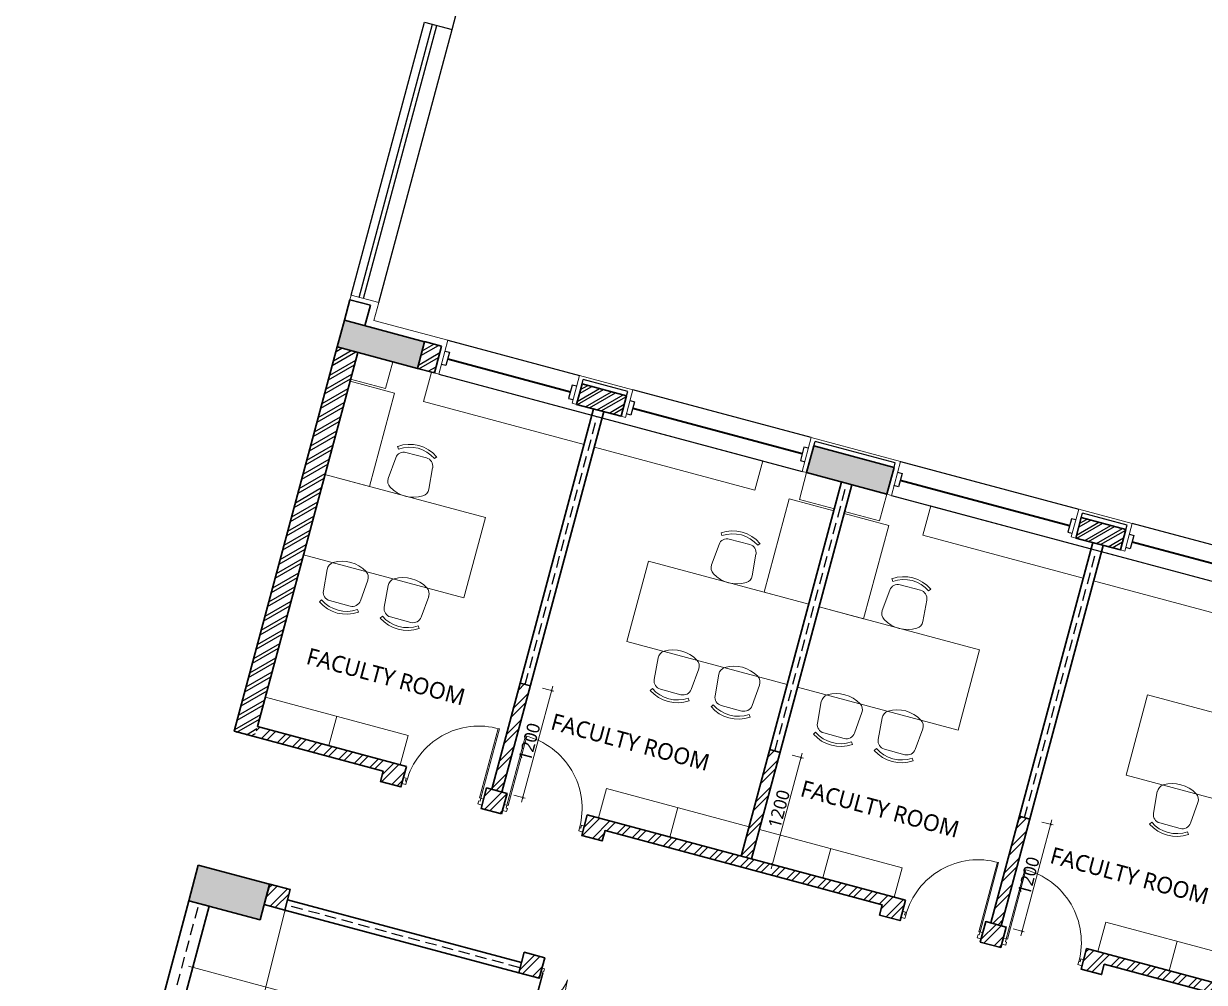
# Model space of a CAD drawing. Header units: millimetres. Extents: x 897770 to 1185420, y -692043 to -233237.
# Drawn here: x 935317 to 948110, y -439405 to -429012 of the extents above; entities that cross this region are included whole.
import ezdxf

# ---------------------------------------------------------------- set-up
doc = ezdxf.new("R2010")
doc.units = ezdxf.units.MM
doc.header["$MEASUREMENT"] = 0
doc.header["$PDMODE"] = 67
doc.linetypes.add('HIDDEN', pattern=[0.375, 0.25, -0.125])
doc.layers.get('Defpoints').update_dxf_attribs({"color": 6})
for name, color, linetype in [('A-Anno Tags', 6, 'Continuous'), ('A-Elevation', 4, 'Continuous'), ('A-Steps', 3, 'Continuous'), ('A-Wall Patt', 8, 'Continuous'), ('A-Window', 4, 'Continuous'), ('S-Conc Patt', 9, 'Continuous')]:
    doc.layers.add(name, color=color, linetype=linetype)
for name, color, linetype, lineweight in [('A-Detail Lines', 8, 'Continuous', 25), ('A-Door', 4, 'Continuous', 9), ('A-DTLS-Elevation', 4, 'Continuous', 25), ('A-Wall Sec', 1, 'Continuous', 30), ('A-WIN', 5, 'Continuous', 25), ('Dim', 254, 'Continuous', 13), ('ele l', 6, 'Continuous', 15), ('Fire pipe', 80, 'Continuous', 15), ('frntr', 32, 'Continuous', 13), ('I-Furniture', 34, 'Continuous', 13), ('P-SANR-FIXT', 6, 'Continuous', 9), ('S-Concrete', 40, 'Continuous', 30), ('ST CLADDING PLAN', 6, 'Continuous', 9), ('text', 7, 'Continuous', 5)]:
    doc.layers.add(name, color=color, linetype=linetype, lineweight=lineweight)
doc.styles.get("Standard").update_dxf_attribs({"font": 'trebuc.ttf'})
doc.dimstyles.new('IIITD_WD_M @ 50', dxfattribs={"dimscale": 50, "dimtxt": 2, "dimasz": 0.5, "dimexe": 0.5, "dimexo": 0.25, "dimgap": 0.3, "dimtad": 1, "dimdec": 0, "dimrnd": 1, "dimzin": 0, "dimdsep": 46, "dimtxsty": 'Standard', "dimblk": 'ARCHTICK', "dimcen": 0.2, "dimdle": 1, "dimclrd": 8, "dimclre": 9, "dimadec": 0, "dimazin": 0, "dimtfac": 1, "dimtdec": 0, "dimtofl": 0, "dimtmove": 0, "dimatfit": 0, "dimfxl": 1, "dimtolj": 1, "dimtzin": 0, "dimlwd": -1, "dimlwe": -1, "dimarcsym": 0})
pattern_1 = [(45, (-323.28, 71122.09), (-106.066017, 106.066017), []), (45, (-252.57, 71122.09), (-106.066017, 106.066017), [])]

# ---------------------------------------------------------------- blocks, each defined once
blk = doc.blocks.new('block rt')
at = {"layer": 'S-Conc Patt'}
for points in [[(838855, -275217), (838932, -274927), (838063, -274694), (837985, -274984)], [(843940, -276579), (844018, -276289), (843149, -276057), (843071, -276346)], [(836480, -280600), (836377, -280987), (837150, -281194), (837253, -280807)]]:
    blk.add_hatch(color=256, dxfattribs=at).paths.add_polyline_path(points)
at = {"layer": 'S-Concrete'}
for points in [[(838063, -274694), (837985, -274984), (838855, -275217), (838932, -274927)], [(843149, -276057), (843071, -276346), (843940, -276579), (844018, -276289)]]:
    blk.add_lwpolyline(points, close=True, dxfattribs=at)
at = {"layer": 'S-Concrete', "elevation": 0}
blk.add_lwpolyline([(836480, -280600), (836377, -280987), (837150, -281194), (837253, -280807)], close=True, dxfattribs=at)
blk = doc.blocks.new('block rt lft')
at = {"color": 6}
blk.add_blockref('block rt', (0, 0), dxfattribs=at)
blk = doc.blocks.new('ERGEWGRWR')
at = {"layer": 'A-Wall Patt'}
h = blk.add_hatch(dxfattribs=at)
h.set_pattern_fill('ANSI32', color=256, scale=250, style=0)
h.set_pattern_definition([(45, (5600, 500), (-66.291261, 66.291261), []), (45, (5644.19, 500), (-66.291261, 66.291261), [])])
h.paths.add_polyline_path([(918968, -353681), (918968, -353911), (919468, -353911), (919468, -353681)])
at = {"layer": 'A-Detail Lines'}
for p, q in [((919468, -353631, 0), (918968, -353631, 0)), ((918968, -353681, 0), (918968, -353631, 0)), ((919468, -353681, 0), (919468, -353631, 0))]:
    blk.add_line(p, q, dxfattribs=at)
at = {"layer": 'A-Wall Sec', "elevation": 0}
blk.add_lwpolyline([(918968, -353911), (918968, -353681), (919468, -353681), (919468, -353911)], close=True, dxfattribs=at)
blk.add_lwpolyline([(918968, -353911), (918968, -353681), (919468, -353681), (919468, -353911)], close=True, dxfattribs=at)
at = {"layer": 'A-WIN', "color": 2, "lineweight": 40}
blk.add_line((921468, -353796), (919568, -353796, 0), dxfattribs=at)
at = {"layer": 'A-WIN', "color": 2, "lineweight": 40, "elevation": 0}
blk.add_lwpolyline([(916968, -353796), (918868, -353796)], dxfattribs=at)
blk.add_lwpolyline([(916968, -353796), (918868, -353796)], dxfattribs=at)
at = {"layer": 'A-Window'}
for p, q in [((921518, -353601, 0), (919518, -353601, 0)), ((916918, -353981, 0), (921518, -353981))]:
    blk.add_line(p, q, dxfattribs=at)
at = {"layer": 'A-Window', "elevation": 0}
for points in [[(916918, -353601), (918918, -353601)], [(916918, -353721), (916968, -353721), (916968, -353871), (916918, -353871)], [(918918, -353721), (918868, -353721), (918868, -353871), (918918, -353871)], [(919518, -353721), (919568, -353721), (919568, -353871), (919518, -353871)], [(921518, -353721), (921468, -353721), (921468, -353871), (921518, -353871)]]:
    blk.add_lwpolyline(points, dxfattribs=at)
at = {"layer": 'ST CLADDING PLAN'}
for p, q in [((916918, -353981), (916918, -353601)), ((918918, -353911, 0), (918918, -353601, 0)), ((919518, -353601, 0), (918918, -353601, 0)), ((919518, -353911, 0), (919518, -353601, 0)), ((921518, -353981, 0), (921518, -353601, 0)), ((916918, -353981, 0), (916868, -353981)), ((918918, -353911, 0), (918968, -353911, 0)), ((919518, -353911, 0), (919468, -353911, 0)), ((921518, -353981), (921568, -353981))]:
    blk.add_line(p, q, dxfattribs=at)
blk = doc.blocks.new('ERGWERGWRWRG')
at = {"layer": 'A-Wall Patt'}
h = blk.add_hatch(dxfattribs=at)
h.set_pattern_fill('ANSI32', color=256, scale=250, style=0)
h.set_pattern_definition([(45, (2e-08, 500), (-66.291261, 66.291261), []), (45, (44.19, 500), (-66.291261, 66.291261), [])])
h.paths.add_polyline_path([(913368, -353681), (913368, -353911), (913868, -353911), (913868, -353681)])
at = {"layer": 'A-Detail Lines'}
for p, q in [((913868, -353631, 0), (913368, -353631, 0)), ((913368, -353681, 0), (913368, -353631, 0)), ((913868, -353681, 0), (913868, -353631, 0))]:
    blk.add_line(p, q, dxfattribs=at)
at = {"layer": 'A-Wall Sec', "elevation": 0}
blk.add_lwpolyline([(913368, -353911), (913368, -353681), (913868, -353681), (913868, -353911)], close=True, dxfattribs=at)
blk.add_lwpolyline([(913368, -353911), (913368, -353681), (913868, -353681), (913868, -353911)], close=True, dxfattribs=at)
at = {"layer": 'A-WIN', "color": 2, "lineweight": 40}
blk.add_line((915868, -353796), (913968, -353796, 0), dxfattribs=at)
at = {"layer": 'A-WIN', "color": 2, "lineweight": 40, "elevation": 0}
blk.add_lwpolyline([(911893, -353796), (913268, -353796)], dxfattribs=at)
blk.add_lwpolyline([(911893, -353796), (913268, -353796)], dxfattribs=at)
at = {"layer": 'A-Window'}
for p, q in [((915918, -353601, 0), (913918, -353601, 0)), ((911843, -353981, 0), (915918, -353981))]:
    blk.add_line(p, q, dxfattribs=at)
at = {"layer": 'A-Window', "elevation": 0}
for points in [[(911843, -353601), (913318, -353601)], [(911843, -353721), (911893, -353721), (911893, -353871), (911843, -353871)], [(913318, -353721), (913268, -353721), (913268, -353871), (913318, -353871)], [(913918, -353721), (913968, -353721), (913968, -353871), (913918, -353871)], [(915918, -353721), (915868, -353721), (915868, -353871), (915918, -353871)]]:
    blk.add_lwpolyline(points, dxfattribs=at)
at = {"layer": 'ST CLADDING PLAN'}
for p, q in [((911843, -353981), (911843, -353601)), ((913318, -353911, 0), (913318, -353601, 0)), ((913918, -353601, 0), (913318, -353601, 0)), ((913918, -353911, 0), (913918, -353601, 0)), ((915918, -353981, 0), (915918, -353601, 0)), ((911843, -353981, 0), (911793, -353981)), ((913318, -353911, 0), (913368, -353911, 0)), ((913918, -353911, 0), (913868, -353911, 0)), ((915918, -353981), (915968, -353981))]:
    blk.add_line(p, q, dxfattribs=at)
blk = doc.blocks.new('EWRGWHGWR')
at = {"layer": 'A-Door'}
for name, rotation in [('ERGWERGWRWRG', 344.9999999774988), ('ERGEWGRWR', 344.9999999829265)]:
    blk.add_blockref(name, (150984, 223188, 0), dxfattribs=dict(at, rotation=rotation))
blk = doc.blocks.new('ddfdfdf')
at = {"layer": 'A-Wall Patt'}
h = blk.add_hatch(dxfattribs=at)
h.set_pattern_fill('ANSI32', color=256, scale=300, angle=345, style=0)
h.paths.add_polyline_path([(940169, -354431), (939985, -354381), (939908, -354671), (940091, -354720)])
for p, q in [((944202, -355511), (944215, -355463, 0)), ((945084, -355696), (944215, -355463, 0)), ((945071, -355744), (945084, -355696))]:
    blk.add_line(p, q, dxfattribs=at)
at = {"layer": 'A-Wall Sec', "lineweight": 35}
for p, q in [((939985, -354381, 0), (940169, -354431, 0)), ((940169, -354431, 0), (940091, -354720, 0)), ((940091, -354720, 0), (939908, -354671, 0))]:
    blk.add_line(p, q, dxfattribs=at)
at = {"layer": 'ST CLADDING PLAN'}
blk.add_line((945140, -355680), (944174, -355421, 0), dxfattribs=at)
at = {"layer": 'A-Door'}
blk.add_blockref('EWRGWHGWR', (0, 0), dxfattribs=at)
blk = doc.blocks.new('ABL_Door_S - 1000 x 2100-11-3 Second Floor Lvl')
at = {"layer": 'A-Door'}
blk.add_arc((-450, -2.5), 900, 269.04503, 0, dxfattribs=at)
at = {"layer": 'ele l'}
for p, q in [((-500, 37.5), (-450, 37.5)), ((-500, -37.5), (-500, 37.5)), ((-450, 37.5), (-450, -2.5)), ((450, 37.5), (450, -2.5)), ((500, 37.5), (450, 37.5)), ((500, -37.5), (500, 37.5)), ((-500, -37.5), (-465, -37.5)), ((-465, -2.5), (-450, -2.5)), ((-465, -37.5), (-465, -2.5)), ((-465, -37.5), (-465, -902.4)), ((-450, -37.5), (-465, -37.5)), ((-450, -37.5), (-450, -902.5)), ((465, -2.5), (450, -2.5)), ((465, -37.5), (465, -2.5)), ((500, -37.5), (465, -37.5))]:
    blk.add_line(p, q, dxfattribs=at)
blk = doc.blocks.new('A$C3CEC27A9')
at = {"layer": 'A-Detail Lines', "lineweight": 18}
for centre, radius, start, end in [((-1181, -51), 880, 270, 0), ((-21, -51), 280, 180, 270)]:
    blk.add_arc(centre, radius, start, end, dxfattribs=at)
at = {"layer": 'A-Door', "lineweight": 18}
for p, q in [((-1181, -51), (-1181, -931)), ((-1181, -51), (-1166, -51)), ((-1166, -51), (-1166, -931)), ((-30, -51), (-30, -331)), ((-30, -51), (-21, -51)), ((-21, -51), (-21, -331))]:
    blk.add_line(p, q, dxfattribs=at)
at = {"layer": 'A-Door'}
for points in [[(-1181, -51), (-1181, -31), (-1171, -31), (-1171, -1), (-1201, -1), (-1201, -51), (-1181, -51)], [(-21, -51), (-21, -31), (-31, -31), (-31, -1), (-1, -1), (-1, -51), (-21, -51)]]:
    blk.add_lwpolyline(points, dxfattribs=at)
blk = doc.blocks.new('chair1')
at = {"layer": 'frntr'}
for p, q in [((-320, 228), (-84, 207)), ((16, 201), (42, 219)), ((1, 115), (1, -115)), ((-320, -228), (-84, -207)), ((16, -201), (42, -219))]:
    blk.add_line(p, q, dxfattribs=at)
for centre, radius, start, end in [((-108, 0), 351, 148.407, 211.593), ((-328, 135), 92.9, 85.0303, 148.407), ((-92, 115), 92.9, 0, 85.0303), ((-278, 0), 356, 325.6197, 34.3803), ((-278, 0), 387, 325.6197, 34.3803), ((-92, -115), 92.9, 274.9697, 0), ((-328, -135), 92.9, 211.593, 274.9697)]:
    blk.add_arc(centre, radius, start, end, dxfattribs=at)
blk = doc.blocks.new('_ArchTick')
at = {"color": 0, "linetype": 'ByBlock', "const_width": 0.15}
blk.add_lwpolyline([(-0.5, -0.5), (0.5, 0.5)], dxfattribs=at)
blk = doc.blocks.new('*D837')
at = {"layer": 'Defpoints', "color": 0, "transparency": 16777216}
for p in [(946219, -437632, 0), (946446, -437692), (945909, -438791, 0)]:
    blk.add_point(p, dxfattribs=at)
at = {"layer": 'Dim', "color": 8, "transparency": 16777216}
blk.add_line((946122, -438900), (946459, -437644), dxfattribs=at)
at = {"layer": 'Dim', "color": 9, "transparency": 16777216}
for p, q in [((946349, -437667), (946470, -437699)), ((946039, -438826), (946159, -438858))]:
    blk.add_line(p, q, dxfattribs=at)
at = {"layer": 'Dim', "color": 8, "transparency": 16777216, "xscale": 25, "yscale": 25, "zscale": 25}
for p, rotation in [((946446, -437692), 74.99999659109035), ((946135, -438852), 254.9999965910904)]:
    blk.add_blockref('_ArchTick', p, dxfattribs=dict(at, rotation=rotation))
at = {"layer": 'Dim', "color": 0, "transparency": 16777216, "insert": (946207, -438250), "char_height": 140, "attachment_point": 5, "rotation": 75}
blk.add_mtext('\\A1;1200', dxfattribs=at)
blk = doc.blocks.new('*D838')
at = {"layer": 'Defpoints', "color": 0, "transparency": 16777216}
for p in [(943514, -436907, 0), (943741, -436968), (943204, -438066, 0)]:
    blk.add_point(p, dxfattribs=at)
at = {"layer": 'Dim', "color": 8, "transparency": 16777216}
blk.add_line((943418, -438175), (943754, -436919), dxfattribs=at)
at = {"layer": 'Dim', "color": 9, "transparency": 16777216}
for p, q in [((943644, -436942), (943765, -436974)), ((943334, -438101), (943455, -438133))]:
    blk.add_line(p, q, dxfattribs=at)
at = {"layer": 'Dim', "color": 8, "transparency": 16777216, "xscale": 25, "yscale": 25, "zscale": 25}
for p, rotation in [((943741, -436968), 74.99999659107425), ((943430, -438127), 254.9999965910743)]:
    blk.add_blockref('_ArchTick', p, dxfattribs=dict(at, rotation=rotation))
at = {"layer": 'Dim', "color": 0, "transparency": 16777216, "insert": (943502, -437525), "char_height": 140, "attachment_point": 5, "rotation": 75}
blk.add_mtext('\\A1;1200', dxfattribs=at)
blk = doc.blocks.new('*D839')
at = {"layer": 'Defpoints', "color": 0, "transparency": 16777216}
for p in [(940810, -436182, 0), (941037, -436243), (940499, -437341, 0)]:
    blk.add_point(p, dxfattribs=at)
at = {"layer": 'Dim', "color": 8, "transparency": 16777216}
blk.add_line((940713, -437450), (941050, -436195), dxfattribs=at)
at = {"layer": 'Dim', "color": 9, "transparency": 16777216}
for p, q in [((940940, -436217), (941061, -436250)), ((940630, -437376), (940750, -437409))]:
    blk.add_line(p, q, dxfattribs=at)
at = {"layer": 'Dim', "color": 8, "transparency": 16777216, "xscale": 25, "yscale": 25, "zscale": 25}
for p, rotation in [((941037, -436243), 74.99999659107819), ((940726, -437402), 254.9999965910782)]:
    blk.add_blockref('_ArchTick', p, dxfattribs=dict(at, rotation=rotation))
at = {"layer": 'Dim', "color": 0, "transparency": 16777216, "insert": (940798, -436800), "char_height": 140, "attachment_point": 5, "rotation": 75}
blk.add_mtext('\\A1;1200', dxfattribs=at)
blk = doc.blocks.new('*D1931')
at = {"layer": 'Defpoints', "color": 0, "transparency": 16777216}
for p in [(938146, -438622, 0), (936418, -445494, 0), (936424, -445496)]:
    blk.add_point(p, dxfattribs=at)
at = {"layer": 'P-SANR-FIXT', "color": 8, "transparency": 16777216}
blk.add_line((938163, -438575), (936411, -445544), dxfattribs=at)
at = {"layer": 'P-SANR-FIXT', "color": 9, "transparency": 16777216}
for p, q in [((938151, -438624), (938175, -438630)), ((936424, -445496), (936448, -445502))]:
    blk.add_line(p, q, dxfattribs=at)
at = {"layer": 'P-SANR-FIXT', "color": 8, "transparency": 16777216, "xscale": 25, "yscale": 25, "zscale": 25}
for p, rotation in [((938151, -438624), 75.88948824416889), ((936424, -445496), 255.8894882441689)]:
    blk.add_blockref('_ArchTick', p, dxfattribs=dict(at, rotation=rotation))
at = {"layer": 'P-SANR-FIXT', "color": 0, "transparency": 16777216, "insert": (937223, -442044), "char_height": 100, "attachment_point": 5, "rotation": 75.8895}
blk.add_mtext('\\A1;7086', dxfattribs=at)
blk = doc.blocks.new('*D2648')
at = {"layer": 'Defpoints', "color": 0, "transparency": 16777216}
for p in [(937329, -438579, 0), (942571, -439984, 0), (942393, -440648)]:
    blk.add_point(p, dxfattribs=at)
at = {"layer": 'P-SANR-FIXT', "color": 9, "transparency": 16777216}
for p, q in [((937177, -439147), (937144, -439268)), ((942419, -440552), (942387, -440672))]:
    blk.add_line(p, q, dxfattribs=at)
at = {"layer": 'P-SANR-FIXT', "color": 8, "transparency": 16777216}
blk.add_line((937103, -439231), (942442, -440661), dxfattribs=at)
at = {"layer": 'P-SANR-FIXT', "color": 8, "transparency": 16777216, "xscale": 25, "yscale": 25, "zscale": 25}
for p, rotation in [((937151, -439243), 164.9988013461023), ((942393, -440648), 344.9988013461023)]:
    blk.add_blockref('_ArchTick', p, dxfattribs=dict(at, rotation=rotation))
at = {"layer": 'P-SANR-FIXT', "color": 0, "transparency": 16777216, "insert": (939789, -439882), "char_height": 100, "attachment_point": 5, "rotation": 344.9988}
blk.add_mtext('\\A1;5428', dxfattribs=at)

msp = doc.modelspace()

# ---------------------------------------------------------------- hatches: boundary and pattern name
at = {"layer": 'A-Wall Patt'}
h = msp.add_hatch(dxfattribs=at)
h.set_pattern_fill('ANSI32', color=256, scale=300, angle=345, style=0)
h.set_pattern_definition([(30, (938433.67, -432937.08), (-56.25, 97.428), []), (30, (938484.9, -432950.81), (-56.25, 97.428), [])])
h.paths.add_polyline_path([(938898.5, -432720.9), (938937.4, -432576.1), (938715.2, -432516.6), (938632, -432826.7), (938610.2, -432908.1), (938588.3, -432990.1), (938570.5, -433056.7), (938185.6, -434491.7), (937598.4, -436684.5), (937820.5, -436744)])
h = msp.add_hatch(dxfattribs=at)
h.set_pattern_fill('ANSI32', color=256, scale=400, style=0)
h.set_pattern_definition([(45, (-8113.72, 2173.44), (-106.066017, 106.066017), []), (45, (-8043.01, 2173.44), (-106.066017, 106.066017), [])])
h.paths.add_polyline_path([(940809.7, -436183.1), (940698.6, -436153.4), (940388.1, -437312.5), (940499.1, -437342.2)])
h = msp.add_hatch(dxfattribs=at)
h.set_pattern_fill('ANSI32', color=256, scale=400, style=0)
h.set_pattern_definition(pattern_1)
h.paths.add_polyline_path([(939463.7, -437064.2), (937850.6, -436631.9), (937820.8, -436743), (939211.8, -437115.7), (939182, -437226.8), (939404.2, -437286.3)])
h = msp.add_hatch(dxfattribs=at)
h.set_pattern_fill('ANSI32', color=256, scale=400, style=0)
h.set_pattern_definition([(45, (-5409.18, 1449.39), (-106.066017, 106.066017), []), (45, (-5338.47, 1449.39), (-106.066017, 106.066017), [])])
h.paths.add_polyline_path([(943514.2, -436907.2), (943403.1, -436877.5), (943092.6, -438036.5), (943203.7, -438066.3)])
h = msp.add_hatch(dxfattribs=at)
h.set_pattern_fill('ANSI32', color=256, scale=400, style=0)
h.set_pattern_definition(pattern_1)
h.paths.add_polyline_path([(940555.2, -437356.7), (940333, -437297.2), (940273.5, -437519.3), (940495.7, -437578.8), (940505.4, -437542.6), (940505.1, -437542.5), (940522.6, -437477.3), (940522.9, -437477.4)])
h = msp.add_hatch(dxfattribs=at)
h.set_pattern_fill('ANSI32', color=256, scale=400, style=0)
h.set_pattern_definition(pattern_1)
h.paths.add_polyline_path([(941424.2, -437589.5), (941391.9, -437710.2), (941391.9, -437710.2), (941374.4, -437775.4), (941374.4, -437775.4), (941364.7, -437811.6), (941586.9, -437871.2), (941616.6, -437760.1), (944620.7, -438565), (944590.9, -438676.1), (944813.1, -438735.6), (944872.6, -438513.5)])
h = msp.add_hatch(dxfattribs=at)
h.set_pattern_fill('ANSI32', color=256, scale=400, style=0)
h.paths.add_polyline_path([(946218.4, -437634.3), (946107.3, -437604.6), (945797.5, -438761.4), (945908.5, -438791.1)])
h = msp.add_hatch(dxfattribs=at)
h.set_pattern_fill('ANSI32', color=256, scale=400, style=0)
h.set_pattern_definition(pattern_1)
h.paths.add_polyline_path([(938205.1, -438400), (937982.9, -438340.5), (937923.4, -438562.7), (938145.5, -438622.2)])
h = msp.add_hatch(dxfattribs=at)
h.set_pattern_fill('ANSI32', color=256, scale=400, style=0)
h.set_pattern_definition(pattern_1)
h.paths.add_polyline_path([(945964.1, -438806), (945741.9, -438746.5), (945682.4, -438968.6), (945904.6, -439028.1)])
h = msp.add_hatch(dxfattribs=at)
h.set_pattern_fill('ANSI32', color=256, scale=400, style=0)
h.set_pattern_definition(pattern_1)
h.paths.add_polyline_path([(946833.4, -439038.9), (946773.9, -439261.1), (946996, -439320.6), (947025.8, -439209.5), (950029.9, -440014.4), (950000.1, -440125.5), (950222.3, -440185), (950281.8, -439962.8)])
h = msp.add_hatch(dxfattribs=at)
h.set_pattern_fill('ANSI32', color=256, scale=400, style=0)
h.set_pattern_definition(pattern_1)
h.paths.add_polyline_path([(940962.8, -439139), (940740.6, -439079.4), (940681.1, -439301.6), (940903.3, -439361.1), (940920.1, -439298.3), (940920.1, -439298.3), (940933, -439250.1), (940933, -439250.1)])

# ---------------------------------------------------------------- linework, layer by layer
at = {"layer": 'A-Anno Tags'}
for p, q in [((938952.2, -431979.6, 0), (939745.8, -429017.9, 0)), ((939000.5, -431992.6, 0), (939794.1, -429030.8, 0))]:
    msp.add_line(p, q, dxfattribs=at)
at = {"layer": 'A-DTLS-Elevation', "ltscale": 0.5}
for p, q in [((938865.3, -431956.4, 0), (939658.9, -428994.6, 0)), ((939164.8, -432036.6, 0), (939958.4, -429074.8, 0)), ((938792.8, -432226.8, 0), (938792.8, -432226.8, 0))]:
    msp.add_line(p, q, dxfattribs=at)
at = {"layer": 'A-Steps'}
for p, q in [((939958.4, -429074.8, 0), (940148.7, -428363.9, 0)), ((939658.9, -428994.6, 0), (939958.4, -429074.8, 0))]:
    msp.add_line(p, q, dxfattribs=at)
at = {"layer": 'A-Wall Sec', "lineweight": 35}
for p, q in [((938792.8, -432226.8), (938852.4, -432004.7, 0)), ((938852.4, -432004.7, 0), (939074.5, -432064.2, 0)), ((939015, -432286.3, 0), (939074.5, -432064.2, 0))]:
    msp.add_line(p, q, dxfattribs=at)
at = {"layer": 'A-Wall Sec'}
for p, q in [((941492.9, -433188.4, 0), (940388.3, -437312, 0)), ((941603.9, -433218.2, 0), (940499.3, -437341.7, 0)), ((944179.3, -433980.7, 0), (943092.6, -438036.5, 0)), ((944290.4, -434010.5, 0), (943203.7, -438066.3, 0)), ((945797.5, -438761.4, 0), (946902, -434637.8, 0)), ((945908.5, -438791.1, 0), (947013.1, -434667.5, 0)), ((940807.9, -436189.7, 0), (940696.8, -436160.1, 0)), ((943513, -436912, 0), (943401.9, -436882.3, 0)), ((946218.4, -437634.3, 0), (946107.3, -437604.6, 0)), ((943166.7, -438175.4, 0), (943070.1, -438149.5, 0)), ((943166.7, -438175.4, 0), (943070.1, -438149.5, 0)), ((935316.9, -445199.2), (937106.7, -438519.7, 0)), ((937328.8, -438579.2, 0), (937106.7, -438519.7, 0)), ((935539.1, -445258.7), (937328.8, -438579.2, 0)), ((944842.8, -438624.5, 0), (944842.8, -438624.5, 0))]:
    msp.add_line(p, q, dxfattribs=at)
at = {"layer": 'A-Wall Sec', "elevation": 0}
for points in [[(938715.2, -432516.6), (937598.7, -436683.5), (939211.8, -437115.7)], [(939463.7, -437064.2), (937850.6, -436631.9), (938937.4, -432576.1)], [(939463.7, -437064.2), (939404.2, -437286.3), (939182, -437226.8), (939211.8, -437115.7)], [(944872.6, -438513.5), (941424.2, -437589.5), (941364.7, -437811.6), (941586.9, -437871.2), (941616.6, -437760.1), (944620.7, -438565)], [(937923.4, -438562.7), (938145.5, -438622.2), (938205.1, -438400), (937982.9, -438340.5), (937923.4, -438562.7)], [(940681.1, -439301.6), (940681.1, -439301.6), (938145.5, -438622.2), (938175.3, -438511.1), (940710.9, -439190.5)], [(944872.6, -438513.5), (944813.1, -438735.6), (944590.9, -438676.1), (944620.7, -438565)], [(950281.8, -439962.8), (946833.4, -439038.9), (946773.9, -439261.1), (946996, -439320.6), (947025.8, -439209.5), (950029.9, -440014.4)], [(940681.1, -439301.6), (940903.3, -439361.1), (940962.8, -439139), (940740.6, -439079.4), (940681.1, -439301.6)]]:
    msp.add_lwpolyline(points, dxfattribs=at)
for points in [[(940495.7, -437578.8), (940273.5, -437519.3), (940333, -437297.2), (940555.2, -437356.7)], [(945904.6, -439028.1), (945682.4, -438968.6), (945741.9, -438746.5), (945964.1, -438806)]]:
    msp.add_lwpolyline(points, close=True, dxfattribs=at)
at = {"layer": 'A-Window', "linetype": 'HIDDEN', "ltscale": 500}
for p, q in [((940752.8, -436175, 0), (941530.7, -433271.6, 0)), ((943457.7, -436897.2, 0), (944235.2, -433995.7, 0)), ((946162.9, -437619.5, 0), (946939.8, -434720.4, 0)), ((935428, -445229), (937217.7, -438549.5, 0)), ((940696, -439246.1, 0), (938160.4, -438566.7, 0))]:
    msp.add_line(p, q, dxfattribs=at)
at = {"layer": 'Fire pipe', "elevation": 0}
for points in [[(938937.4, -432576.1), (938859.7, -432865.9), (939238.3, -432967.3), (939315.9, -432677.6), (938937.4, -432576.1)], [(943800.8, -433879.3), (943723.1, -434169.1), (944101.7, -434270.5), (944179.3, -433980.7), (943800.8, -433879.3)], [(944290.4, -434010.5), (944212.7, -434300.2), (944591.3, -434401.7), (944668.9, -434111.9), (944290.4, -434010.5)]]:
    msp.add_lwpolyline(points, dxfattribs=at)
at = {"layer": 'frntr', "elevation": 0}
for points in [[(939650.7, -433108.9), (941389.3, -433574.8), (941474.8, -433256), (939736, -432790.3), (939650.6, -433108.9)], [(938854.1, -432887.2), (938582.3, -433901.4), (939065.2, -434030.8), (939337, -433016.6), (938854, -432887.2)], [(941500.5, -433604.4), (943239.1, -434070.3), (943324.5, -433751.5), (941585.8, -433285.8), (941500.4, -433604.4)], [(943613, -434162.3), (943341.3, -435176.5), (943824.2, -435306), (944096, -434291.7), (943613, -434162.3)], [(944207.1, -434321.5), (943935.3, -435335.7), (944418.3, -435465.1), (944690, -434450.9), (944207.1, -434321.5)], [(945060, -434557.9), (946798.6, -435023.8), (946884, -434705), (945145.3, -434239.3), (945059.9, -434557.9)], [(946909.6, -435053.8), (948648.3, -435519.7), (948733.7, -435200.9), (946995, -434735.2), (946909.6, -435053.8)]]:
    msp.add_lwpolyline(points, dxfattribs=at)
for points in [[(940321, -434367.2), (938582.3, -433901.4), (938349.4, -434770.7), (940088, -435236.6)], [(942085.6, -434840.1), (943824.2, -435306), (943591.3, -436175.3), (941852.6, -435709.4)], [(945674, -435801.6), (943935.3, -435335.7), (943702.4, -436205.1), (945441.1, -436670.9)], [(947494.7, -436289.4), (949233.4, -436755.3), (949000.5, -437624.7), (947261.8, -437158.8)]]:
    msp.add_lwpolyline(points, close=True, dxfattribs=at)
at = {"layer": 'I-Furniture'}
for p, q in [((937936, -436313.5, 0), (939481.8, -436727.6, 0)), ((938709.1, -436520.6, 0), (938623.8, -436839, 0)), ((939481.8, -436727.6, 0), (939396.6, -437046.1, 0)), ((941632, -437303.8, 0), (941546.7, -437622.2, 0)), ((943177.9, -437718, 0), (941632, -437303.8, 0)), ((942404.8, -437510.9, 0), (942319.5, -437829.3, 0)), ((943289, -437747.8, 0), (944834.9, -438162, 0)), ((944062.1, -437954.9, 0), (943976.8, -438273.4, 0)), ((944834.9, -438162, 0), (944749.6, -438480.5, 0)), ((947041.2, -438753.2, 0), (946955.8, -439071.6, 0)), ((948587.1, -439167.4, 0), (947041.2, -438753.2, 0)), ((947814, -438960.2, 0), (947728.6, -439278.7, 0))]:
    msp.add_line(p, q, dxfattribs=at)
at = {"layer": 'ST CLADDING PLAN'}
for p, q in [((938852.4, -432004.7, 0), (938865.3, -431956.4, 0)), ((938865.3, -431956.4, 0), (939164.8, -432036.6, 0)), ((939164.8, -432036.6, 0), (939113, -432229.8)), ((939113, -432229.8), (939914.7, -432444.6, 0))]:
    msp.add_line(p, q, dxfattribs=at)

# ---------------------------------------------------------------- block references
at = {"color": 6}
msp.add_blockref('block rt lft', (100729.7, -157533), dxfattribs=at)
at = {"layer": 'A-Door'}
for p, xscale, yscale, zscale, rotation in [((939857.3, -437334, 0), 0.8999999999267343, 0.8999999999267343, 0.8999999999267343, 164.9999965900524), ((940948.5, -437626.4, 0), -0.9000000001666965, 0.9000000000232828, 0.9, 164.9999965903094), ((945266.2, -438783.3, 0), 0.8999999999267343, 0.8999999999267343, 0.8999999999267343, 164.9999965900524), ((946357.7, -439075.7, 0), -0.9000000001666965, 0.9000000000232828, 0.9, 164.9999965903094)]:
    msp.add_blockref('ABL_Door_S - 1000 x 2100-11-3 Second Floor Lvl', p, dxfattribs=dict(at, xscale=xscale, yscale=yscale, zscale=zscale, rotation=rotation))
at = {"layer": 'A-Door', "xscale": -1, "rotation": 344.9999949079885}
msp.add_blockref('A$C3CEC27A9', (940932.1, -439249.1, 0), dxfattribs=at)
at = {"layer": 'A-Elevation'}
msp.add_blockref('ddfdfdf', (-323.3, -78078.4), dxfattribs=at)
at = {"layer": 'I-Furniture', "xscale": -1}
for p, rotation in [((939570.3, -433691.2, 0), 255.0007115250589), ((938743.7, -435295.8, 0), 75.00071152505892), ((939402.5, -435472.3, 0), 75.00071152505892), ((944923.4, -435125.5, 0), 255.0007115250731), ((944096.7, -436730.2, 0), 75.00071152507306), ((944755.6, -436906.7, 0), 75.00071152507306)]:
    msp.add_blockref('chair1', p, dxfattribs=dict(at, rotation=rotation))
at = {"layer": 'I-Furniture'}
for p, rotation in [((943073.6, -434629.9, 0), 74.99928164805355), ((942328.4, -436256.3, 0), 254.9992816480536), ((942987.2, -436432.9, 0), 254.9992816480536), ((947737.6, -437705.7, 0), 254.9992816480652)]:
    msp.add_blockref('chair1', p, dxfattribs=dict(at, rotation=rotation))

# ---------------------------------------------------------------- texts
at = {"layer": 'text', "char_height": 180, "attachment_point": 5, "rotation": 345.00411}
for insert in [(939242, -436091.5), (941890.5, -436801.2, 0), (944595.1, -437525.8, 0), (947299.8, -438249.9, 0)]:
    msp.add_mtext('FACULTY ROOM ', dxfattribs=dict(at, insert=insert))

# ---------------------------------------------------------------- dimensions: what is measured, and where the dimension line sits
at = {"layer": 'Dim'}
for p1, p2, picture, middle in [((940499.4, -437341.4, 0), (940810, -436182.3, 0), '*D839', (940798.1, -436800.3, 0)), ((943203.7, -438066, 0), (943514.3, -436906.8, 0), '*D838', (943502.5, -437524.8, 0)), ((945908.6, -438790.8, 0), (946219.2, -437631.7, 0), '*D837', (946207.3, -438249.7))]:
    dim = msp.add_aligned_dim(p1=p1, p2=p2, distance=-234.7, dimstyle='IIITD_WD_M @ 50', override={"dimtxt": 2.8, "dimfxl": 2, "dimfxlon": 1, "dimarcsym": 1}, dxfattribs=at)
    dim.commit()
    dim.dimension.update_dxf_attribs({"geometry": picture, "text_midpoint": middle})
at = {"layer": 'P-SANR-FIXT'}
for p1, p2, distance, override, picture, middle in [((938145.5, -438622.2, 0), (936418.1, -445494.3, 0), 5.8, {"dimfxl": 100, "dimfxlon": 1, "dimarcsym": 1}, '*D1931', (937223.3, -442043.5)), ((937328.8, -438579.2, 0), (942571.4, -439984.1, 0), -687.7, {"dimfxl": 2, "dimfxlon": 1, "dimarcsym": 1}, '*D2648', (939789.2, -439882.3))]:
    dim = msp.add_aligned_dim(p1=p1, p2=p2, distance=distance, dimstyle='IIITD_WD_M @ 50', override=override, dxfattribs=at)
    dim.commit()
    dim.dimension.update_dxf_attribs({"geometry": picture, "text_midpoint": middle})

doc.saveas('drawing.dxf')
